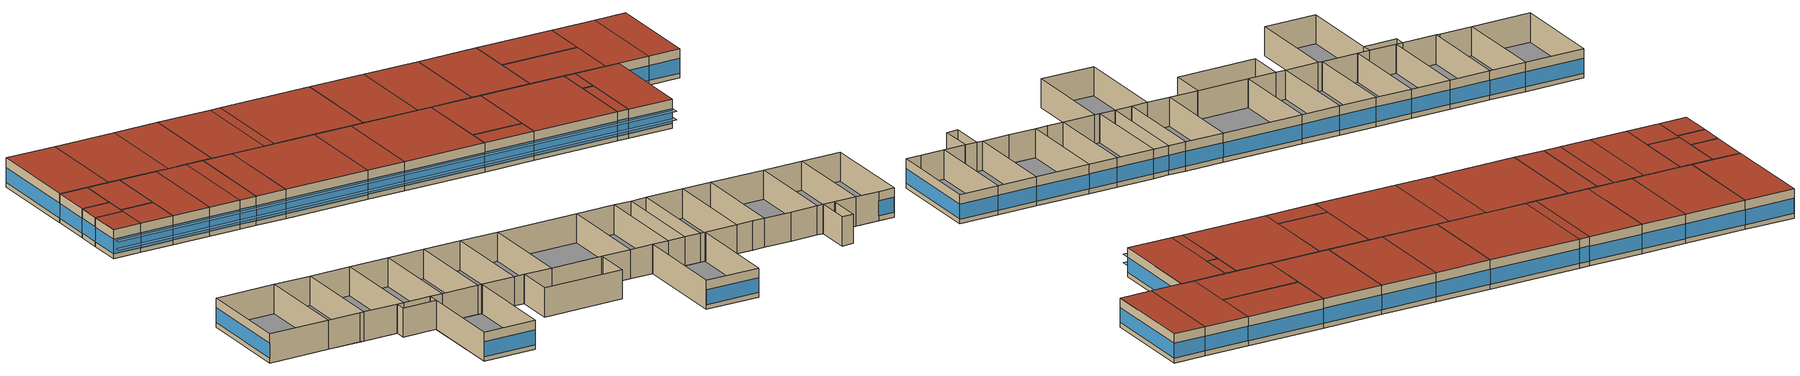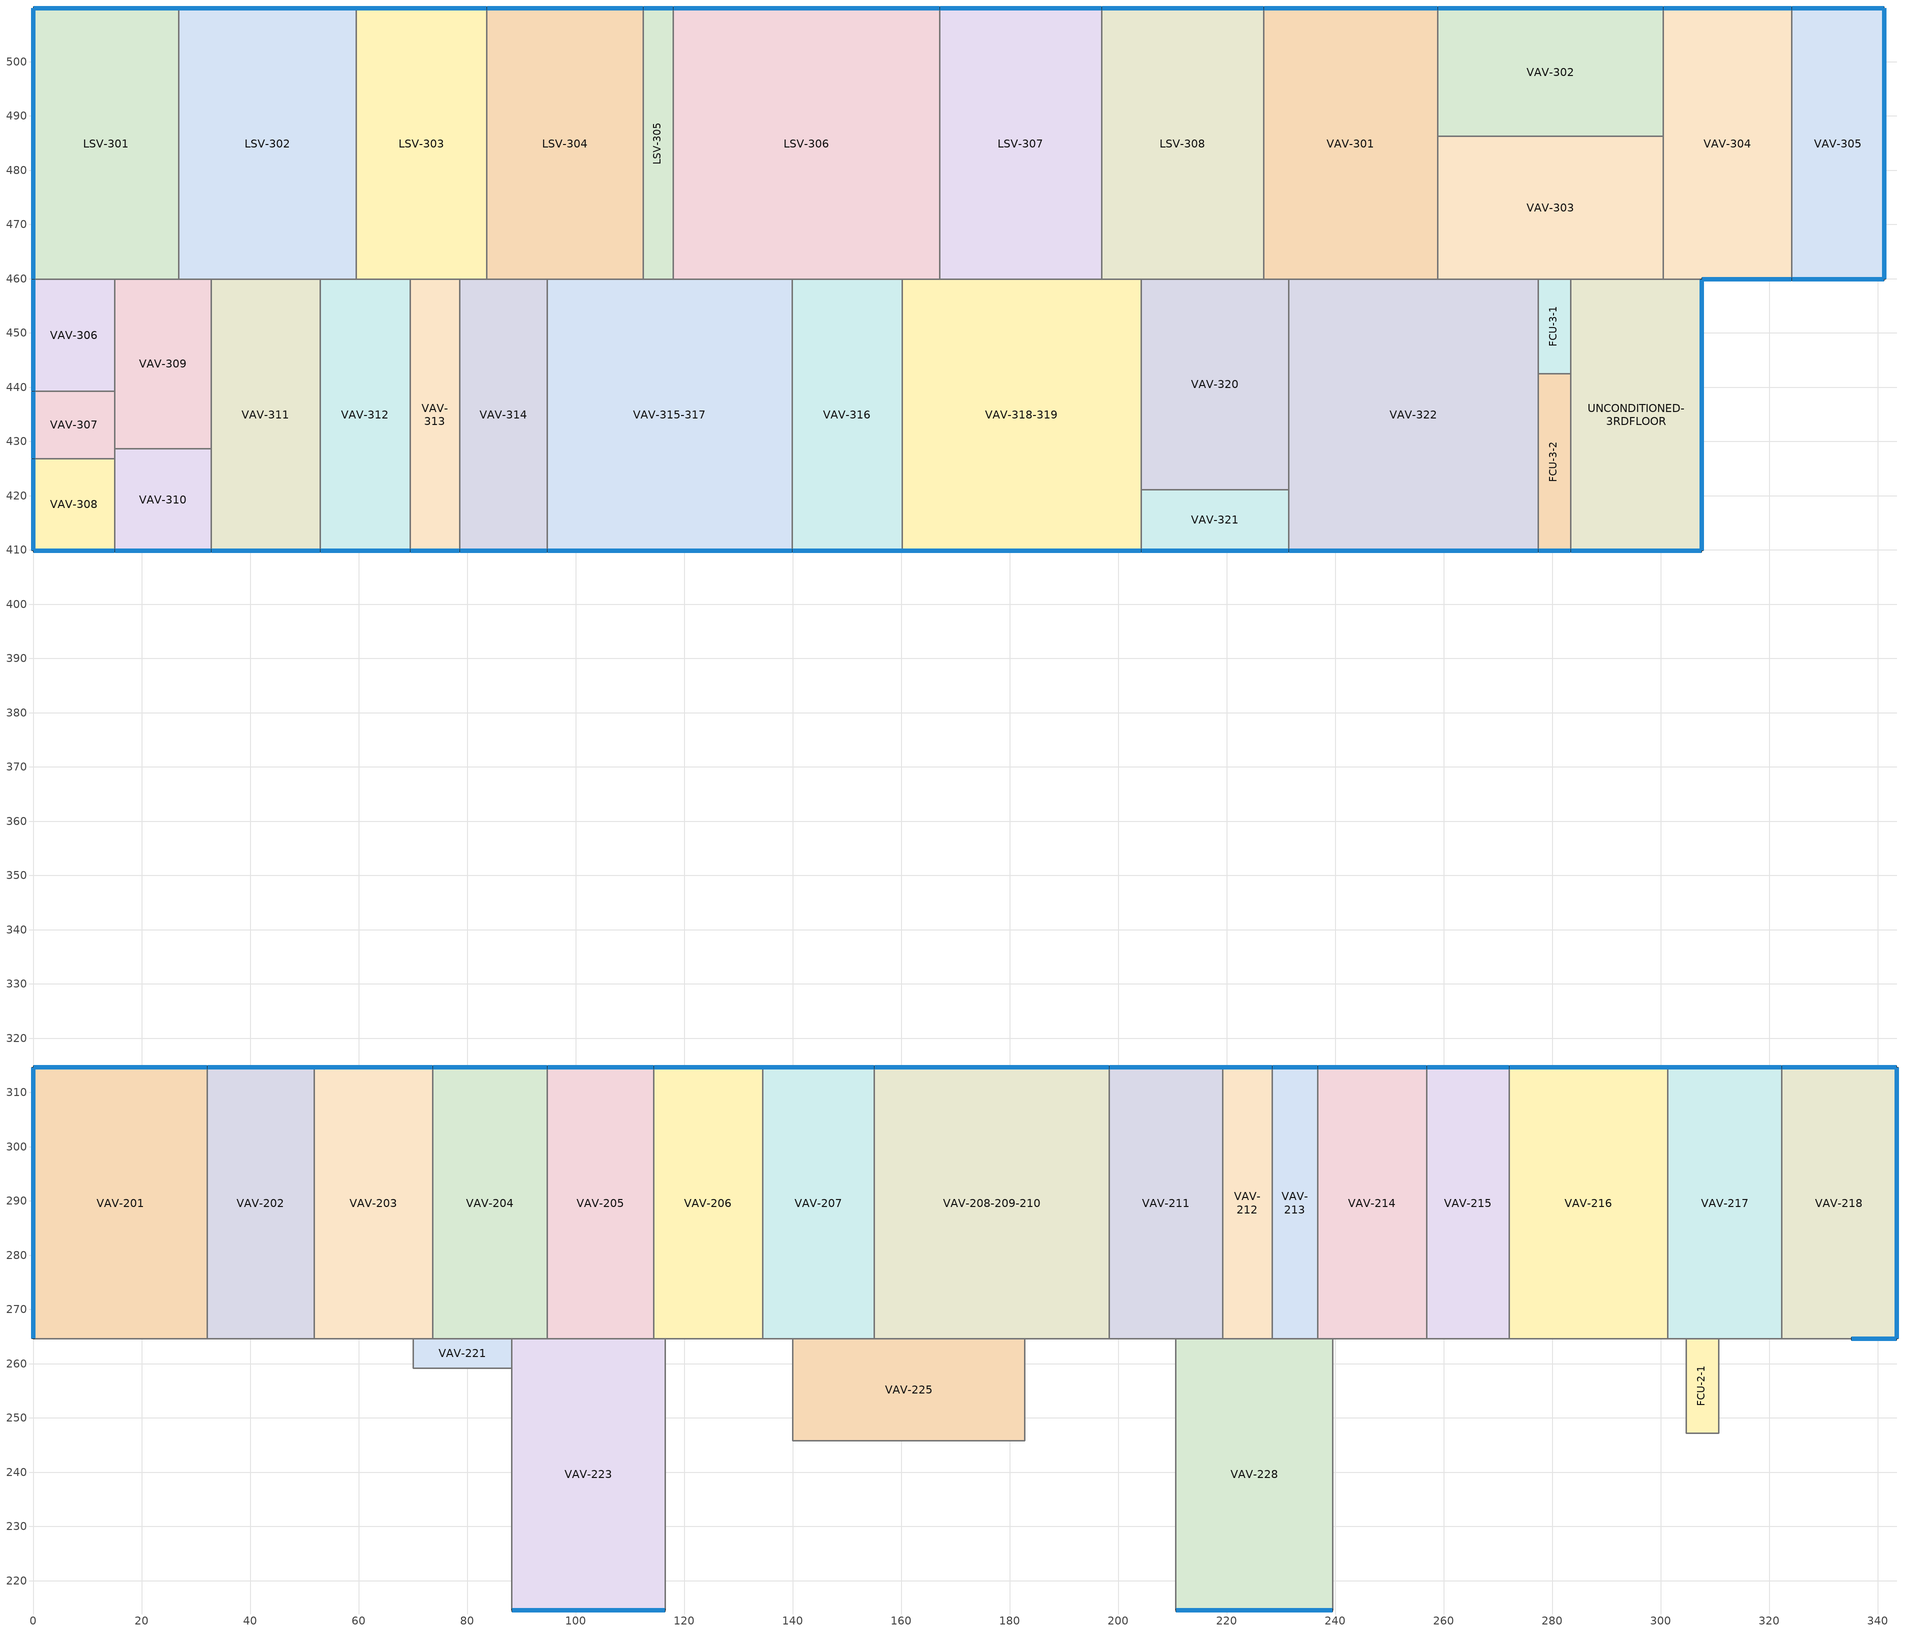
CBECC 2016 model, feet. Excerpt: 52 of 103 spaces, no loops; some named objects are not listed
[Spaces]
FCU-2-1
 floor inside (TypicalFloorInterior): 310.66,264.6 310.66,247.21 304.65,247.21 304.65,264.6 z0
 wall to UNCONDIITONED-2NDFLOOR (MetalFrameWallInterior): 310.66,247.21 310.66,264.6 z0:15
 wall to FCU-2-2 (MetalFrameWallInterior): 304.65,247.21 310.66,247.21 z0:15
 wall to VAV-231 (MetalFrameWallInterior): 304.65,264.6 304.65,247.21 z0:15
 wall to VAV-217 (MetalFrameWallInterior): 310.66,264.6 304.65,264.6 z0:15
VAV-217
 floor inside (TypicalFloorInterior): 322.28,314.6 322.28,264.6 301.3,264.6 301.3,314.6 z0
 wall outside (MetalFrameWallU062): 322.28,314.6 301.3,314.6 z0:15
 wall to UNCONDIITONED-2NDFLOOR (MetalFrameWallInterior): 310.66,264.6 322.28,264.6 z0:15
 wall to VAV-216 (MetalFrameWallInterior): 301.3,314.6 301.3,264.6 z0:15
 wall to VAV-218 (MetalFrameWallInterior): 322.28,264.6 322.28,314.6 z0:15
 wall to VAV-231 (MetalFrameWallInterior): 301.3,264.6 304.65,264.6 z0:15
 window (SB70XL on Clear U28 SHGC027): 322.2,314.6 301.39,314.6 z2.49:10.11
VAV-218
 floor inside (TypicalFloorInterior): 343.45,314.6 343.45,264.6 322.28,264.6 322.28,314.6 z0
 wall outside (MetalFrameWallU062): 335.1,264.6 343.45,264.6 343.45,314.6 322.28,314.6 z0:15
 wall to UNCONDIITONED-2NDFLOOR (MetalFrameWallInterior): 322.28,264.6 335.1,264.6 z0:15
 window (SB70XL on Clear U28 SHGC027): 343.37,314.6 322.36,314.6 z2.49:10.11; 343.45,264.68 343.45,314.51 z2.49:10.08; 335.19,264.6 343.37,264.6 z2.49:10.21
VAV-201
 floor inside (TypicalFloorInterior): 32.07,314.6 32.07,264.6 0,264.6 0,314.6 z0
 wall outside (MetalFrameWallU062): 32.07,314.6 0,314.6 0,264.6 z0:15
 wall to VAV-202 (MetalFrameWallInterior): 32.07,264.6 32.07,314.6 z0:15
 wall to VAV-219 (MetalFrameWallInterior): 0,264.6 32.07,264.6 z0:15
 window (SB70XL on Clear U28 SHGC027): 31.98,314.6 0.08,314.6 z2.49:10.09; 0,314.51 0,264.68 z2.49:10.08
VAV-202
 floor inside (TypicalFloorInterior): 51.73,314.6 51.73,264.6 32.07,264.6 32.07,314.6 z0
 wall outside (MetalFrameWallU062): 51.73,314.6 32.07,314.6 z0:15
 wall to VAV-203 (MetalFrameWallInterior): 51.73,264.6 51.73,314.6 z0:15
 wall to VAV-220 (MetalFrameWallInterior): 49.57,264.6 51.73,264.6 z0:15
 wall to VAV-219 (MetalFrameWallInterior): 32.07,264.6 49.57,264.6 z0:15
 window (SB70XL on Clear U28 SHGC027): 51.65,314.6 32.15,314.6 z2.49:10.12
VAV-203
 floor inside (TypicalFloorInterior): 73.64,314.6 73.64,264.6 51.73,264.6 51.73,314.6 z0
 wall outside (MetalFrameWallU062): 73.64,314.6 51.73,314.6 z0:15
 wall to VAV-204 (MetalFrameWallInterior): 73.64,264.6 73.64,314.6 z0:15
 wall to VAV-221 (MetalFrameWallInterior): 70.06,264.6 73.64,264.6 z0:15
 wall to VAV-220 (MetalFrameWallInterior): 51.73,264.6 70.06,264.6 z0:15
 window (SB70XL on Clear U28 SHGC027): 73.56,314.6 51.82,314.6 z2.49:10.11
VAV-204
 floor inside (TypicalFloorInterior): 94.72,314.6 94.72,264.6 73.64,264.6 73.64,314.6 z0
 wall outside (MetalFrameWallU062): 94.72,314.6 73.64,314.6 z0:15
 wall to VAV-205 (MetalFrameWallInterior): 94.72,264.6 94.72,314.6 z0:15
 wall to VAV-223 (MetalFrameWallInterior): 88.22,264.6 94.72,264.6 z0:15
 wall to VAV-221 (MetalFrameWallInterior): 73.64,264.6 88.22,264.6 z0:15
 window (SB70XL on Clear U28 SHGC027): 94.64,314.6 73.73,314.6 z2.49:10.11
VAV-221
 floor inside (TypicalFloorInterior): 88.22,264.6 88.22,259.15 70.06,259.15 70.06,264.6 z0
 wall to VAV-220 (MetalFrameWallInterior): 70.06,264.6 70.06,259.15 z0:15
 wall to VAV-223 (MetalFrameWallInterior): 88.22,259.15 88.22,264.6 z0:15
 wall to VAV-222 (MetalFrameWallInterior): 70.06,259.15 88.22,259.15 z0:15
VAV-205
 floor inside (TypicalFloorInterior): 114.35,314.6 114.35,264.6 94.72,264.6 94.72,314.6 z0
 wall outside (MetalFrameWallU062): 114.35,314.6 94.72,314.6 z0:15
 wall to VAV-206 (MetalFrameWallInterior): 114.35,264.6 114.35,314.6 z0:15
 wall to VAV-223 (MetalFrameWallInterior): 94.72,264.6 114.35,264.6 z0:15
 window (SB70XL on Clear U28 SHGC027): 114.27,314.6 94.81,314.6 z2.49:10.12
VAV-223
 floor inside (TypicalFloorInterior): 116.46,264.6 116.46,214.6 88.22,214.6 88.22,264.6 z0
 wall outside (MetalFrameWallU062): 88.22,214.6 116.46,214.6 z0:15
 wall to VAV-206 (MetalFrameWallInterior): 116.46,264.6 114.35,264.6 z0:15
 wall to VAV-222 (MetalFrameWallInterior): 88.22,259.15 88.22,214.6 z0:15
 wall to VAV-224 (MetalFrameWallInterior): 116.46,214.6 116.46,264.6 z0:15
 window (SB70XL on Clear U28 SHGC027): 88.31,214.6 116.38,214.6 z2.49:10.1
VAV-206
 floor inside (TypicalFloorInterior): 134.41,314.6 134.41,264.6 114.35,264.6 114.35,314.6 z0
 wall outside (MetalFrameWallU062): 134.41,314.6 114.35,314.6 z0:15
 wall to VAV-207 (MetalFrameWallInterior): 134.41,264.6 134.41,314.6 z0:15
 wall to VAV-224 (MetalFrameWallInterior): 116.46,264.6 134.41,264.6 z0:15
 window (SB70XL on Clear U28 SHGC027): 134.32,314.6 114.43,314.6 z2.49:10.12
VAV-207
 floor inside (TypicalFloorInterior): 155.03,314.6 155.03,264.6 134.41,264.6 134.41,314.6 z0
 wall outside (MetalFrameWallU062): 155.03,314.6 134.41,314.6 z0:15
 wall to VAV-208-209-210 (MetalFrameWallInterior): 155.03,264.6 155.03,314.6 z0:15
 wall to VAV-225 (MetalFrameWallInterior): 139.99,264.6 155.03,264.6 z0:15
 wall to VAV-224 (MetalFrameWallInterior): 134.41,264.6 139.99,264.6 z0:15
 window (SB70XL on Clear U28 SHGC027): 154.95,314.6 134.49,314.6 z2.49:10.12
VAV-208-209-210
 floor inside (TypicalFloorInterior): 198.33,314.6 198.33,264.6 155.03,264.6 155.03,314.6 z0
 wall outside (MetalFrameWallU062): 198.33,314.6 155.03,314.6 z0:15
 wall to VAV-211 (MetalFrameWallInterior): 198.33,264.6 198.33,314.6 z0:15
 wall to VAV-227 (MetalFrameWallInterior): 182.74,264.6 198.33,264.6 z0:15
 wall to VAV-225 (MetalFrameWallInterior): 155.03,264.6 182.74,264.6 z0:15
 window (SB70XL on Clear U28 SHGC027): 198.24,314.6 155.12,314.6 z2.49:10.08
VAV-225
 floor inside (TypicalFloorInterior): 182.74,264.6 182.74,245.75 139.99,245.75 139.99,264.6 z0
 wall to VAV-224 (MetalFrameWallInterior): 139.99,264.6 139.99,245.75 z0:15
 wall to VAV-227 (MetalFrameWallInterior): 182.74,245.75 182.74,264.6 z0:15
 wall to VAV-226 (MetalFrameWallInterior): 139.99,245.75 182.74,245.75 z0:15
VAV-211
 floor inside (TypicalFloorInterior): 219.2,314.6 219.2,264.6 198.33,264.6 198.33,314.6 z0
 wall outside (MetalFrameWallU062): 219.2,314.6 198.33,314.6 z0:15
 wall to VAV-212 (MetalFrameWallInterior): 219.2,264.6 219.2,314.6 z0:15
 wall to VAV-228 (MetalFrameWallInterior): 210.61,264.6 219.2,264.6 z0:15
 wall to VAV-227 (MetalFrameWallInterior): 198.33,264.6 210.61,264.6 z0:15
 window (SB70XL on Clear U28 SHGC027): 219.11,314.6 198.41,314.6 z2.49:10.11
VAV-212
 floor inside (TypicalFloorInterior): 228.35,314.6 228.35,264.6 219.2,264.6 219.2,314.6 z0
 wall outside (MetalFrameWallU062): 228.35,314.6 219.2,314.6 z0:15
 wall to VAV-213 (MetalFrameWallInterior): 228.35,264.6 228.35,314.6 z0:15
 wall to VAV-228 (MetalFrameWallInterior): 219.2,264.6 228.35,264.6 z0:15
 window (SB70XL on Clear U28 SHGC027): 228.26,314.6 219.28,314.6 z2.49:10.19
VAV-228
 floor inside (TypicalFloorInterior): 239.47,264.6 239.47,214.6 210.61,214.6 210.61,264.6 z0
 wall outside (MetalFrameWallU062): 210.61,214.6 239.47,214.6 z0:15
 wall to VAV-213 (MetalFrameWallInterior): 236.74,264.6 228.35,264.6 z0:15
 wall to VAV-214 (MetalFrameWallInterior): 239.47,264.6 236.74,264.6 z0:15
 wall to VAV-227 (MetalFrameWallInterior): 210.61,264.6 210.61,214.6 z0:15
 wall to VAV-229 (MetalFrameWallInterior): 239.47,214.6 239.47,264.6 z0:15
 window (SB70XL on Clear U28 SHGC027): 210.7,214.6 239.39,214.6 z2.49:10.1
VAV-213
 floor inside (TypicalFloorInterior): 236.74,314.6 236.74,264.6 228.35,264.6 228.35,314.6 z0
 wall outside (MetalFrameWallU062): 236.74,314.6 228.35,314.6 z0:15
 wall to VAV-214 (MetalFrameWallInterior): 236.74,264.6 236.74,314.6 z0:15
 window (SB70XL on Clear U28 SHGC027): 236.66,314.6 228.43,314.6 z2.49:10.21
VAV-214
 floor inside (TypicalFloorInterior): 256.83,314.6 256.83,264.6 236.74,264.6 236.74,314.6 z0
 wall outside (MetalFrameWallU062): 256.83,314.6 236.74,314.6 z0:15
 wall to VAV-215 (MetalFrameWallInterior): 256.83,264.6 256.83,314.6 z0:15
 wall to VAV-229 (MetalFrameWallInterior): 239.47,264.6 256.83,264.6 z0:15
 window (SB70XL on Clear U28 SHGC027): 256.75,314.6 236.82,314.6 z2.49:10.12
VAV-215
 floor inside (TypicalFloorInterior): 272.07,314.6 272.07,264.6 256.83,264.6 256.83,314.6 z0
 wall outside (MetalFrameWallU062): 272.07,314.6 256.83,314.6 z0:15
 wall to VAV-216 (MetalFrameWallInterior): 272.07,264.6 272.07,314.6 z0:15
 wall to VAV-230 (MetalFrameWallInterior): 265.8,264.6 272.07,264.6 z0:15
 wall to VAV-229 (MetalFrameWallInterior): 256.83,264.6 265.8,264.6 z0:15
 window (SB70XL on Clear U28 SHGC027): 271.99,314.6 256.91,314.6 z2.49:10.14
VAV-216
 floor inside (TypicalFloorInterior): 301.3,314.6 301.3,264.6 272.07,264.6 272.07,314.6 z0
 wall outside (MetalFrameWallU062): 301.3,314.6 272.07,314.6 z0:15
 wall to VAV-231 (MetalFrameWallInterior): 286.9,264.6 301.3,264.6 z0:15
 wall to VAV-230 (MetalFrameWallInterior): 272.07,264.6 286.9,264.6 z0:15
 window (SB70XL on Clear U28 SHGC027): 301.22,314.6 272.16,314.6 z2.49:10.1
FCU-3-1
 floor inside (TypicalFloorInterior): 283.38,459.88 283.38,442.49 277.37,442.49 277.37,459.88 z0
 wall to UNCONDITIONED-3RDFLOOR (MetalFrameWallInterior): 283.38,442.49 283.38,459.88 z0:15
 wall to FCU-3-2 (MetalFrameWallInterior): 277.37,442.49 283.38,442.49 z0:15
 wall to VAV-322 (MetalFrameWallInterior): 277.37,459.88 277.37,442.49 z0:15
 wall to VAV-303 (MetalFrameWallInterior): 283.38,459.88 277.37,459.88 z0:15
 roof outside (FlatNonresWoodFramingAndOtherRoofU034): 283.38,442.49 283.38,459.88 277.37,459.88 277.37,442.49 z15
UNCONDITIONED-3RDFLOOR
 floor inside (TypicalFloorInterior): 307.51,459.88 307.51,409.88 283.38,409.88 283.38,459.88 z0
 wall outside (MetalFrameWallU062): 283.38,409.88 307.51,409.88 307.51,459.88 z0:15
 wall to FCU-3-2 (MetalFrameWallInterior): 283.38,442.49 283.38,409.88 z0:15
 wall to VAV-303 (MetalFrameWallInterior): 300.42,459.88 283.38,459.88 z0:15
 wall to VAV-304 (MetalFrameWallInterior): 307.51,459.88 300.42,459.88 z0:15
 window (SB70XL on Clear U28 SHGC027): 283.46,409.88 307.42,409.88 z2.49:10.11; 307.51,409.96 307.51,459.8 z2.49:10.08
 roof outside (FlatNonresWoodFramingAndOtherRoofU034): 307.51,409.88 307.51,459.88 283.38,459.88 283.38,409.88 z15
FCU-3-2
 floor inside (TypicalFloorInterior): 283.38,442.49 283.38,409.88 277.37,409.88 277.37,442.49 z0
 wall outside (MetalFrameWallU062): 277.37,409.88 283.38,409.88 z0:15
 wall to VAV-322 (MetalFrameWallInterior): 277.37,442.49 277.37,409.88 z0:15
 window (SB70XL on Clear U28 SHGC027): 277.45,409.88 283.29,409.88 z2.49:10.27
 roof outside (FlatNonresWoodFramingAndOtherRoofU034): 283.38,409.88 283.38,442.49 277.37,442.49 277.37,409.88 z15
VAV-322
 floor inside (TypicalFloorInterior): 277.37,459.88 277.37,409.88 231.41,409.88 231.41,459.88 z0
 wall outside (MetalFrameWallU062): 231.41,409.88 277.37,409.88 z0:15
 wall to VAV-301 (MetalFrameWallInterior): 258.84,459.88 231.41,459.88 z0:15
 wall to VAV-303 (MetalFrameWallInterior): 277.37,459.88 258.84,459.88 z0:15
 wall to VAV-320 (MetalFrameWallInterior): 231.41,459.88 231.41,421.1 z0:15
 wall to VAV-321 (MetalFrameWallInterior): 231.41,421.1 231.41,409.88 z0:15
 window (SB70XL on Clear U28 SHGC027): 231.49,409.88 277.28,409.88 z2.49:10.08
 roof outside (FlatNonresWoodFramingAndOtherRoofU034): 277.37,409.88 277.37,459.88 231.41,459.88 231.41,409.88 z15
VAV-303
 floor inside (TypicalFloorInterior): 300.42,486.23 300.42,459.88 258.84,459.88 258.84,486.23 z0
 wall to VAV-301 (MetalFrameWallInterior): 258.84,486.23 258.84,459.88 z0:15
 wall to VAV-302 (MetalFrameWallInterior): 300.42,486.23 258.84,486.23 z0:15
 wall to VAV-304 (MetalFrameWallInterior): 300.42,459.88 300.42,486.23 z0:15
 roof outside (FlatNonresWoodFramingAndOtherRoofU034): 300.42,459.88 300.42,486.23 258.84,486.23 258.84,459.88 z15
LSV-301
 floor inside (TypicalFloorInterior): 26.76,509.88 26.76,459.88 0,459.88 0,509.88 z0
 wall outside (MetalFrameWallU062): 26.76,509.88 0,509.88 0,459.88 z0:15
 wall to LSV-302 (MetalFrameWallInterior): 26.76,459.88 26.76,509.88 z0:15
 wall to VAV-309 (MetalFrameWallInterior): 15.01,459.88 26.76,459.88 z0:15
 wall to VAV-306 (MetalFrameWallInterior): 0,459.88 15.01,459.88 z0:15
 window (SB70XL on Clear U28 SHGC027): 26.68,509.88 0.08,509.88 z2.49:10.1; 0,509.8 0,459.96 z2.49:10.08
 roof outside (FlatNonresWoodFramingAndOtherRoofU034): 26.76,459.88 26.76,509.88 0,509.88 0,459.88 z15
LSV-302
 floor inside (TypicalFloorInterior): 59.57,509.88 59.57,459.88 26.76,459.88 26.76,509.88 z0
 wall outside (MetalFrameWallU062): 59.57,509.88 26.76,509.88 z0:15
 wall to LSV-303 (MetalFrameWallInterior): 59.57,459.88 59.57,509.88 z0:15
 wall to VAV-312 (MetalFrameWallInterior): 52.85,459.88 59.57,459.88 z0:15
 wall to VAV-311 (MetalFrameWallInterior): 32.76,459.88 52.85,459.88 z0:15
 wall to VAV-309 (MetalFrameWallInterior): 26.76,459.88 32.76,459.88 z0:15
 window (SB70XL on Clear U28 SHGC027): 59.48,509.88 26.85,509.88 z2.49:10.09
 roof outside (FlatNonresWoodFramingAndOtherRoofU034): 59.57,459.88 59.57,509.88 26.76,509.88 26.76,459.88 z15
VAV-309
 floor inside (TypicalFloorInterior): 32.76,459.88 32.76,428.65 15.01,428.65 15.01,459.88 z0
 wall to VAV-306 (MetalFrameWallInterior): 15.01,459.88 15.01,439.23 z0:15
 wall to VAV-307 (MetalFrameWallInterior): 15.01,439.23 15.01,428.65 z0:15
 wall to VAV-311 (MetalFrameWallInterior): 32.76,428.65 32.76,459.88 z0:15
 wall to VAV-310 (MetalFrameWallInterior): 15.01,428.65 32.76,428.65 z0:15
 roof outside (FlatNonresWoodFramingAndOtherRoofU034): 32.76,428.65 32.76,459.88 15.01,459.88 15.01,428.65 z15
VAV-306
 floor inside (TypicalFloorInterior): 15.01,459.88 15.01,439.23 0,439.23 0,459.88 z0
 wall outside (MetalFrameWallU062): 0,459.88 0,439.23 z0:15
 wall to VAV-307 (MetalFrameWallInterior): 0,439.23 15.01,439.23 z0:15
 window (SB70XL on Clear U28 SHGC027): 0,459.8 0,439.31 z2.49:10.11
 roof outside (FlatNonresWoodFramingAndOtherRoofU034): 15.01,439.23 15.01,459.88 0,459.88 0,439.23 z15
LSV-303
 floor inside (TypicalFloorInterior): 83.55,509.88 83.55,459.88 59.57,459.88 59.57,509.88 z0
 wall outside (MetalFrameWallU062): 83.55,509.88 59.57,509.88 z0:15
 wall to LSV-304 (MetalFrameWallInterior): 83.55,459.88 83.55,509.88 z0:15
 wall to VAV-314 (MetalFrameWallInterior): 78.57,459.88 83.55,459.88 z0:15
 wall to VAV-313 (MetalFrameWallInterior): 69.44,459.88 78.57,459.88 z0:15
 wall to VAV-312 (MetalFrameWallInterior): 59.57,459.88 69.44,459.88 z0:15
 window (SB70XL on Clear U28 SHGC027): 83.46,509.88 59.65,509.88 z2.49:10.11
 roof outside (FlatNonresWoodFramingAndOtherRoofU034): 83.55,459.88 83.55,509.88 59.57,509.88 59.57,459.88 z15
VAV-312
 floor inside (TypicalFloorInterior): 69.44,459.88 69.44,409.88 52.85,409.88 52.85,459.88 z0
 wall outside (MetalFrameWallU062): 52.85,409.88 69.44,409.88 z0:15
 wall to VAV-311 (MetalFrameWallInterior): 52.85,459.88 52.85,409.88 z0:15
 wall to VAV-313 (MetalFrameWallInterior): 69.44,409.88 69.44,459.88 z0:15
 window (SB70XL on Clear U28 SHGC027): 52.93,409.88 69.35,409.88 z2.49:10.13
 roof outside (FlatNonresWoodFramingAndOtherRoofU034): 69.44,409.88 69.44,459.88 52.85,459.88 52.85,409.88 z15
VAV-311
 floor inside (TypicalFloorInterior): 52.85,459.88 52.85,409.88 32.76,409.88 32.76,459.88 z0
 wall outside (MetalFrameWallU062): 32.76,409.88 52.85,409.88 z0:15
 wall to VAV-310 (MetalFrameWallInterior): 32.76,428.65 32.76,409.88 z0:15
 window (SB70XL on Clear U28 SHGC027): 32.84,409.88 52.77,409.88 z2.49:10.12
 roof outside (FlatNonresWoodFramingAndOtherRoofU034): 52.85,409.88 52.85,459.88 32.76,459.88 32.76,409.88 z15
LSV-304
 floor inside (TypicalFloorInterior): 112.45,509.88 112.45,459.88 83.55,459.88 83.55,509.88 z0
 wall outside (MetalFrameWallU062): 112.45,509.88 83.55,509.88 z0:15
 wall to LSV-305 (MetalFrameWallInterior): 112.45,459.88 112.45,509.88 z0:15
 wall to VAV-315-317 (MetalFrameWallInterior): 94.75,459.88 112.45,459.88 z0:15
 wall to VAV-314 (MetalFrameWallInterior): 83.55,459.88 94.75,459.88 z0:15
 window (SB70XL on Clear U28 SHGC027): 112.37,509.88 83.63,509.88 z2.49:10.1
 roof outside (FlatNonresWoodFramingAndOtherRoofU034): 112.45,459.88 112.45,509.88 83.55,509.88 83.55,459.88 z15
VAV-314
 floor inside (TypicalFloorInterior): 94.75,459.88 94.75,409.88 78.57,409.88 78.57,459.88 z0
 wall outside (MetalFrameWallU062): 78.57,409.88 94.75,409.88 z0:15
 wall to VAV-313 (MetalFrameWallInterior): 78.57,459.88 78.57,409.88 z0:15
 wall to VAV-315-317 (MetalFrameWallInterior): 94.75,409.88 94.75,459.88 z0:15
 window (SB70XL on Clear U28 SHGC027): 78.65,409.88 94.67,409.88 z2.49:10.13
 roof outside (FlatNonresWoodFramingAndOtherRoofU034): 94.75,409.88 94.75,459.88 78.57,459.88 78.57,409.88 z15
VAV-313
 floor inside (TypicalFloorInterior): 78.57,459.88 78.57,409.88 69.44,409.88 69.44,459.88 z0
 wall outside (MetalFrameWallU062): 69.44,409.88 78.57,409.88 z0:15
 window (SB70XL on Clear U28 SHGC027): 69.52,409.88 78.49,409.88 z2.49:10.19
 roof outside (FlatNonresWoodFramingAndOtherRoofU034): 78.57,409.88 78.57,459.88 69.44,459.88 69.44,409.88 z15
LSV-305
 floor inside (TypicalFloorInterior): 117.96,509.88 117.96,459.88 112.45,459.88 112.45,509.88 z0
 wall outside (MetalFrameWallU062): 117.96,509.88 112.45,509.88 z0:15
 wall to LSV-306 (MetalFrameWallInterior): 117.96,459.88 117.96,509.88 z0:15
 wall to VAV-315-317 (MetalFrameWallInterior): 112.45,459.88 117.96,459.88 z0:15
 window (SB70XL on Clear U28 SHGC027): 117.87,509.88 112.54,509.88 z2.49:10.29
 roof outside (FlatNonresWoodFramingAndOtherRoofU034): 117.96,459.88 117.96,509.88 112.45,509.88 112.45,459.88 z15
VAV-315-317
 floor inside (TypicalFloorInterior): 139.85,459.88 139.85,409.88 94.75,409.88 94.75,459.88 z0
 wall outside (MetalFrameWallU062): 94.75,409.88 139.85,409.88 z0:15
 wall to LSV-306 (MetalFrameWallInterior): 139.85,459.88 117.96,459.88 z0:15
 wall to VAV-316 (MetalFrameWallInterior): 139.85,409.88 139.85,459.88 z0:15
 window (SB70XL on Clear U28 SHGC027): 94.83,409.88 139.77,409.88 z2.49:10.08
 roof outside (FlatNonresWoodFramingAndOtherRoofU034): 139.85,409.88 139.85,459.88 94.75,459.88 94.75,409.88 z15
LSV-306
 floor inside (TypicalFloorInterior): 167.05,509.88 167.05,459.88 117.96,459.88 117.96,509.88 z0
 wall outside (MetalFrameWallU062): 167.05,509.88 117.96,509.88 z0:15
 wall to LSV-307 (MetalFrameWallInterior): 167.05,459.88 167.05,509.88 z0:15
 wall to VAV-318-319 (MetalFrameWallInterior): 160.12,459.88 167.05,459.88 z0:15
 wall to VAV-316 (MetalFrameWallInterior): 139.85,459.88 160.12,459.88 z0:15
 window (SB70XL on Clear U28 SHGC027): 166.97,509.88 118.04,509.88 z2.49:10.08
 roof outside (FlatNonresWoodFramingAndOtherRoofU034): 167.05,459.88 167.05,509.88 117.96,509.88 117.96,459.88 z15
LSV-307
 floor inside (TypicalFloorInterior): 196.95,509.88 196.95,459.88 167.05,459.88 167.05,509.88 z0
 wall outside (MetalFrameWallU062): 196.95,509.88 167.05,509.88 z0:15
 wall to LSV-308 (MetalFrameWallInterior): 196.95,459.88 196.95,509.88 z0:15
 wall to VAV-318-319 (MetalFrameWallInterior): 167.05,459.88 196.95,459.88 z0:15
 window (SB70XL on Clear U28 SHGC027): 196.87,509.88 167.14,509.88 z2.49:10.1
 roof outside (FlatNonresWoodFramingAndOtherRoofU034): 196.95,459.88 196.95,509.88 167.05,509.88 167.05,459.88 z15
VAV-318-319
 floor inside (TypicalFloorInterior): 204.19,459.88 204.19,409.88 160.12,409.88 160.12,459.88 z0
 wall outside (MetalFrameWallU062): 160.12,409.88 204.19,409.88 z0:15
 wall to LSV-308 (MetalFrameWallInterior): 204.19,459.88 196.95,459.88 z0:15
 wall to VAV-316 (MetalFrameWallInterior): 160.12,459.88 160.12,409.88 z0:15
 wall to VAV-320 (MetalFrameWallInterior): 204.19,421.1 204.19,459.88 z0:15
 wall to VAV-321 (MetalFrameWallInterior): 204.19,409.88 204.19,421.1 z0:15
 window (SB70XL on Clear U28 SHGC027): 160.21,409.88 204.11,409.88 z2.49:10.08
 roof outside (FlatNonresWoodFramingAndOtherRoofU034): 204.19,409.88 204.19,459.88 160.12,459.88 160.12,409.88 z15
VAV-316
 floor inside (TypicalFloorInterior): 160.12,459.88 160.12,409.88 139.85,409.88 139.85,459.88 z0
 wall outside (MetalFrameWallU062): 139.85,409.88 160.12,409.88 z0:15
 window (SB70XL on Clear U28 SHGC027): 139.94,409.88 160.04,409.88 z2.49:10.12
 roof outside (FlatNonresWoodFramingAndOtherRoofU034): 160.12,409.88 160.12,459.88 139.85,459.88 139.85,409.88 z15
LSV-308
 floor inside (TypicalFloorInterior): 226.77,509.88 226.77,459.88 196.95,459.88 196.95,509.88 z0
 wall outside (MetalFrameWallU062): 226.77,509.88 196.95,509.88 z0:15
 wall to VAV-301 (MetalFrameWallInterior): 226.77,459.88 226.77,509.88 z0:15
 wall to VAV-320 (MetalFrameWallInterior): 204.19,459.88 226.77,459.88 z0:15
 window (SB70XL on Clear U28 SHGC027): 226.69,509.88 197.03,509.88 z2.49:10.1
 roof outside (FlatNonresWoodFramingAndOtherRoofU034): 226.77,459.88 226.77,509.88 196.95,509.88 196.95,459.88 z15
VAV-301
 floor inside (TypicalFloorInterior): 258.84,509.88 258.84,459.88 226.77,459.88 226.77,509.88 z0
 wall outside (MetalFrameWallU062): 258.84,509.88 226.77,509.88 z0:15
 wall to VAV-302 (MetalFrameWallInterior): 258.84,486.23 258.84,509.88 z0:15
 wall to VAV-320 (MetalFrameWallInterior): 226.77,459.88 231.41,459.88 z0:15
 window (SB70XL on Clear U28 SHGC027): 258.75,509.88 226.85,509.88 z2.49:10.09
 roof outside (FlatNonresWoodFramingAndOtherRoofU034): 258.84,459.88 258.84,509.88 226.77,509.88 226.77,459.88 z15
VAV-320
 floor inside (TypicalFloorInterior): 231.41,459.88 231.41,421.1 204.19,421.1 204.19,459.88 z0
 wall to VAV-321 (MetalFrameWallInterior): 204.19,421.1 231.41,421.1 z0:15
 roof outside (FlatNonresWoodFramingAndOtherRoofU034): 231.41,421.1 231.41,459.88 204.19,459.88 204.19,421.1 z15
VAV-304
 floor inside (TypicalFloorInterior): 324.13,509.88 324.13,459.88 300.42,459.88 300.42,509.88 z0
 wall outside (MetalFrameWallU062): 324.13,509.88 300.42,509.88 / 307.51,459.88 324.13,459.88 z0:15
 wall to VAV-302 (MetalFrameWallInterior): 300.42,509.88 300.42,486.23 z0:15
 wall to VAV-305 (MetalFrameWallInterior): 324.13,459.88 324.13,509.88 z0:15
 window (SB70XL on Clear U28 SHGC027): 324.05,509.88 300.5,509.88 z2.49:10.11; 307.59,459.88 324.05,459.88 z2.49:10.13
 roof outside (FlatNonresWoodFramingAndOtherRoofU034): 324.13,459.88 324.13,509.88 300.42,509.88 300.42,459.88 z15
VAV-302
 floor inside (TypicalFloorInterior): 300.42,509.88 300.42,486.23 258.84,486.23 258.84,509.88 z0
 wall outside (MetalFrameWallU062): 300.42,509.88 258.84,509.88 z0:15
 window (SB70XL on Clear U28 SHGC027): 300.33,509.88 258.92,509.88 z2.49:10.08
 roof outside (FlatNonresWoodFramingAndOtherRoofU034): 300.42,486.23 300.42,509.88 258.84,509.88 258.84,486.23 z15
VAV-305
 floor inside (TypicalFloorInterior): 341.17,509.88 341.17,459.88 324.13,459.88 324.13,509.88 z0
 wall outside (MetalFrameWallU062): 324.13,459.88 341.17,459.88 341.17,509.88 324.13,509.88 z0:15
 window (SB70XL on Clear U28 SHGC027): 341.09,509.88 324.21,509.88 / 324.21,459.88 341.09,459.88 z2.49:10.13; 341.17,459.96 341.17,509.8 z2.49:10.08
 roof outside (FlatNonresWoodFramingAndOtherRoofU034): 341.17,459.88 341.17,509.88 324.13,509.88 324.13,459.88 z15
VAV-307
 floor inside (TypicalFloorInterior): 15.01,439.23 15.01,426.81 0,426.81 0,439.23 z0
 wall outside (MetalFrameWallU062): 0,439.23 0,426.81 z0:15
 wall to VAV-310 (MetalFrameWallInterior): 15.01,426.81 15.01,428.65 z0:15
 wall to VAV-308 (MetalFrameWallInterior): 0,426.81 15.01,426.81 z0:15
 window (SB70XL on Clear U28 SHGC027): 0,439.14 0,426.9 z2.49:10.16
 roof outside (FlatNonresWoodFramingAndOtherRoofU034): 15.01,426.81 15.01,439.23 0,439.23 0,426.81 z15
VAV-310
 floor inside (TypicalFloorInterior): 32.76,428.65 32.76,409.88 15.01,409.88 15.01,428.65 z0
 wall outside (MetalFrameWallU062): 15.01,409.88 32.76,409.88 z0:15
 wall to VAV-308 (MetalFrameWallInterior): 15.01,426.81 15.01,409.88 z0:15
 window (SB70XL on Clear U28 SHGC027): 15.09,409.88 32.68,409.88 z2.49:10.13
 roof outside (FlatNonresWoodFramingAndOtherRoofU034): 32.76,409.88 32.76,428.65 15.01,428.65 15.01,409.88 z15
VAV-308
 floor inside (TypicalFloorInterior): 15.01,426.81 15.01,409.88 0,409.88 0,426.81 z0
 wall outside (MetalFrameWallU062): 0,426.81 0,409.88 15.01,409.88 z0:15
 window (SB70XL on Clear U28 SHGC027): 0,426.73 0,409.96 z2.49:10.13; 0.08,409.88 14.93,409.88 z2.49:10.14
 roof outside (FlatNonresWoodFramingAndOtherRoofU034): 15.01,409.88 15.01,426.81 0,426.81 0,409.88 z15
VAV-321
 floor inside (TypicalFloorInterior): 231.41,421.1 231.41,409.88 204.19,409.88 204.19,421.1 z0
 wall outside (MetalFrameWallU062): 204.19,409.88 231.41,409.88 z0:15
 window (SB70XL on Clear U28 SHGC027): 204.28,409.88 231.32,409.88 z2.49:10.1
 roof outside (FlatNonresWoodFramingAndOtherRoofU034): 231.41,409.88 231.41,421.1 204.19,421.1 204.19,409.88 z15
shading: 307.42,405.88,10.11 307.42,409.88,10.11 0.08,409.88,10.14 0.08,405.88,10.14; 307.42,405.88,5.79 307.42,409.88,5.79 0.08,409.88,5.82 0.08,405.88,5.82
[Proj]
Santa Rosa Junior College - STEM Building: StAddress=1501 Mendocino Avenue; City=Santa Rosa; ZipCode=95401; DocAuthName=Ken Takakahashi; DocAuthCompany=Integral Group; DocAuthAddress=427 13th Street; DocAuthCity=Oakland; DocAuthState=CA; DocAuthZipCode=94612; DocAuthPhone=5106632070; MechDsgnrName=John McDonald; MechDsgnrCompany=Integral Group; MechDsgnrAddress=427 13th Street; MechDsgnrCity=Oakland; MechDsgnrState=CA; MechDsgnrZipCode=94612; MechDsgnrPhone=5106632070; MechDsgnrType=Engineer; NarrativeDetails=The building uses the district condenser water loop as the source for the water source heat pump to provide heating and cooling to the building. The district condenser water loop was modeled with a condenser water loop with a zero power cooling tower as the heat rejection for the water source heat pump. The heating is provided with a condenser water boiler with the efficiency to match the TDV of the high efficiency water source heat pump with heat recovery.; CompPathDHW=Prescriptive; CompPathLtg=Prescriptive; LtgOutdrComp=Yes; ComplexHVACMandComp=Yes; ElecMandComp=Yes; NRCIEnv01E=1; NRCAEnv02F=1; NRCILti01E=1; NRCALti02A=1; NRCALti03A=1; NRCIMch01E=1; NRCIPlb01E=1; NRCIElc01E=1; NRCILto01E=1; NRCALto02A=1; NRCAPrc12F=1
[Bldg]
SRJC STEM Building: BldgAz=0
[Mat]
Name | CodeCat | CodeItem
Air - Metal Wall Framing - 16 or 24 in. OC | Air | Air - Metal Wall Framing - 16 or 24 in. OC
Carpet - 3/4 in. | Finish Materials | Carpet - 3/4 in.
Compliance Insulation R13.99 | Insulation Board | Compliance Insulation R13.99
Compliance Insulation R28.63 | Insulation Board | Compliance Insulation R28.63
Concrete - 140 lb/ft3 - 4 in. | Concrete | Concrete - 140 lb/ft3 - 4 in.
Gypsum Board - 1/2 in. | Bldg Board and Siding | Gypsum Board - 1/2 in.
Gypsum Board - 5/8 in. | Bldg Board and Siding | Gypsum Board - 5/8 in.
Metal Deck - 1/16 in. | Bldg Board and Siding | Metal Deck - 1/16 in.
Metal Standing Seam - 1/16 in. | Roofing | Metal Standing Seam - 1/16 in.
Stucco - 7/8 in. | Plastering Materials | Stucco - 7/8 in.
[ConsAssm]
Name | MatRef | BuiltUpRoof
FlatNonresWoodFramingAndOtherRoofU034 | ( Metal Standing Seam - 1/16 in., Compliance Insulation R28.63 ) | 0
MetalFrameWallInterior | ( Gypsum Board - 5/8 in., Air - Metal Wall Framing - 16 or 24 in. OC, Gypsum Board - 5/8 in. )
MetalFrameWallU062 | ( Stucco - 7/8 in., Compliance Insulation R13.99, Air - Metal Wall Framing - 16 or 24 in. OC, Gypsum Board - 1/2 in. )
TypicalFloorInterior | ( Metal Deck - 1/16 in., Concrete - 140 lb/ft3 - 4 in., Carpet - 3/4 in. )
[FenCons]
SB70XL on Clear U28 SHGC027: FenProdType=FixedWindow; CertificationMthd=NFRCRated; SHGC=0.287; UFactor=0.457; VT=0.64; ShdgCred=0
[Story]
Building Story 2; Building Story 3
[Spc] IntLPDReg=0.799; PriSide100PctControlled=1; SHWFluidSegRef=SHWS
Name | Story | ThrmlZnRef | Vol | SpcFunc | CondgType
FCU-2-1 | Building Story 2 | FCU 2-1 Zone | 1567.54 | Electrical, Mechanical, Telephone Rooms
VAV-201 | Building Story 2 | VAV 201 Zone | 24049.1 | Corridors, Restrooms, Stairs, and Support Areas
VAV-202 | Building Story 2 | VAV 202 Zone | 14751.6 | Classrooms, Lecture, Training, Vocational Areas
VAV-203 | Building Story 2 | VAV 203 Zone | 16432.8 | Classrooms, Lecture, Training, Vocational Areas
VAV-204 | Building Story 2 | VAV 204 Zone | 15810.1 | Classrooms, Lecture, Training, Vocational Areas
VAV-205 | Building Story 2 | VAV 205 Zone | 14718.8 | Classrooms, Lecture, Training, Vocational Areas
VAV-206 | Building Story 2 | VAV 206 Zone | 15043.4 | Classrooms, Lecture, Training, Vocational Areas
VAV-207 | Building Story 2 | VAV 207 Zone | 15468.3 | Classrooms, Lecture, Training, Vocational Areas
VAV-208-209-210 | Building Story 2 | VAV 208 209 210 Zone | 32471.8 | Classrooms, Lecture, Training, Vocational Areas
VAV-211 | Building Story 2 | VAV 211 Zone | 15651 | Classrooms, Lecture, Training, Vocational Areas
VAV-212 | Building Story 2 | VAV 212 Zone | 6864.69 | Convention, Conference, Multipurpose and Meeting Center Areas
VAV-213 | Building Story 2 | VAV 213 Zone | 6295.12 | Office (250 square feet in floor area or less)
VAV-214 | Building Story 2 | VAV 214 Zone | 15065.6 | Corridors, Restrooms, Stairs, and Support Areas
VAV-215 | Building Story 2 | VAV 215 Zone | 11434.3 | Convention, Conference, Multipurpose and Meeting Center Areas
VAV-216 | Building Story 2 | VAV 216 Zone | 21920.8 | Corridors, Restrooms, Stairs, and Support Areas
VAV-217 | Building Story 2 | VAV 217 Zone | 15732.5 | Classrooms, Lecture, Training, Vocational Areas
VAV-218 | Building Story 2 | VAV 218 Zone | 15880.8 | Classrooms, Lecture, Training, Vocational Areas
VAV-221 | Building Story 2 | VAV 221 Zone | 1483.48 | Office (250 square feet in floor area or less)
VAV-223 | Building Story 2 | VAV 223 Zone | 21181.2 | Laboratory, Scientific
VAV-225 | Building Story 2 | VAV 225 Zone | 12082.1 | Laboratory, Scientific
VAV-228 | Building Story 2 | VAV 228 Zone | 21645.2 | Laboratory, Scientific
FCU-3-1 | Building Story 3 | FCU 3-1 Zone | 1567.54 | Electrical, Mechanical, Telephone Rooms
FCU-3-2 | Building Story 3 | FCU 3-2 Zone | 2939.93 | Electrical, Mechanical, Telephone Rooms
LSV-301 | Building Story 3 | LSV 301 Zone | 20073.2 | Laboratory, Scientific
LSV-302 | Building Story 3 | LSV 302 Zone | 24601.7 | Laboratory, Scientific
LSV-303 | Building Story 3 | LSV 303 Zone | 17983.9 | Laboratory, Scientific
LSV-304 | Building Story 3 | LSV 304 Zone | 21680.3 | Classrooms, Lecture, Training, Vocational Areas
LSV-305 | Building Story 3 | LSV 305 Zone | 4128.55 | Classrooms, Lecture, Training, Vocational Areas
LSV-306 | Building Story 3 | LSV 306 Zone | 36821.5 | Laboratory, Scientific
LSV-307 | Building Story 3 | LSV 307 Zone | 22424.7 | Laboratory, Scientific
LSV-308 | Building Story 3 | LSV 308 Zone | 22364.1 | Laboratory, Scientific
UNCONDITIONED-3RDFLOOR | Building Story 3 | UNCONDITIONED_3RDFLOOR | 18097.4 | Unoccupied-Exclude from Gross Floor Area | IndirectlyConditioned
VAV-301 | Building Story 3 | VAV 301 Zone | 24049.1 | Corridors, Restrooms, Stairs, and Support Areas
VAV-302 | Building Story 3 | VAV 302 Zone | 14751.6 | Classrooms, Lecture, Training, Vocational Areas
VAV-303 | Building Story 3 | VAV 303 Zone | 16432.8 | Classrooms, Lecture, Training, Vocational Areas
VAV-304 | Building Story 3 | VAV 304 Zone | 17786.2 | Classrooms, Lecture, Training, Vocational Areas
VAV-305 | Building Story 3 | VAV 305 Zone | 12779.8 | Office (Greater than 250 square feet in floor area)
VAV-306 | Building Story 3 | VAV 306 Zone | 4650.54 | Convention, Conference, Multipurpose and Meeting Center Areas
VAV-307 | Building Story 3 | VAV 307 Zone | 2795.13 | Convention, Conference, Multipurpose and Meeting Center Areas
VAV-308 | Building Story 3 | VAV 308 Zone | 3812.82 | Office (Greater than 250 square feet in floor area)
VAV-309 | Building Story 3 | VAV 309 Zone | 8314.65 | Corridors, Restrooms, Stairs, and Support Areas
VAV-310 | Building Story 3 | VAV 310 Zone | 4996.59 | Convention, Conference, Multipurpose and Meeting Center Areas
VAV-311 | Building Story 3 | VAV 311 Zone | 15068.8 | Corridors, Restrooms, Stairs, and Support Areas
VAV-312 | Building Story 3 | VAV 312 Zone | 12439.9 | Corridors, Restrooms, Stairs, and Support Areas
VAV-313 | Building Story 3 | VAV 313 Zone | 6848.23 | Office (Greater than 250 square feet in floor area)
VAV-314 | Building Story 3 | VAV 314 Zone | 12136.7 | Corridors, Restrooms, Stairs, and Support Areas
VAV-315-317 | Building Story 3 | VAV 315 317 Zone | 33826.1 | Classrooms, Lecture, Training, Vocational Areas
VAV-316 | Building Story 3 | VAV 316 Zone | 15201.5 | Laboratory, Scientific
VAV-318-319 | Building Story 3 | VAV 318 319 Zone | 33052.6 | Classrooms, Lecture, Training, Vocational Areas
VAV-320 | Building Story 3 | VAV 320 Zone | 15832 | Corridors, Restrooms, Stairs, and Support Areas
VAV-321 | Building Story 3 | VAV 321 Zone | 4579.96 | Office (Greater than 250 square feet in floor area)
VAV-322 | Building Story 3 | VAV 322 Zone | 34469.4 | Corridors, Restrooms, Stairs, and Support Areas
[ThrmlZn]
Name | Type | PriAirCondgSysRef | VentSysRef | VentSrc | VentCtrlMthd | VentSpecMthd | ExhSysRef
VAV 201 Zone; VAV 202 Zone; VAV 203 Zone; VAV 204 Zone; VAV 205 Zone; VAV 206 Zone; VAV 207 Zone; VAV 211 Zone; VAV 213 Zone; VAV 214 Zone; VAV 216 Zone; VAV 217 Zone; VAV 218 Zone; VAV 221 Zone; VAV 301 Zone; VAV 302 Zone; VAV 303 Zone; VAV 304 Zone; VAV 305 Zone; VAV 308 Zone; VAV 309 Zone; VAV 311 Zone; VAV 312 Zone; VAV 313 Zone; VAV 321 Zone; VAV 322 Zone; LSV 304 Zone; LSV 305 Zone | Conditioned | AHU-1/2 | AHU-1/2 | Forced | Fixed | Maximum
VAV 208 209 210 Zone; VAV 212 Zone; VAV 215 Zone; VAV 306 Zone; VAV 307 Zone; VAV 310 Zone | Conditioned | AHU-1/2 | AHU-1/2 | Forced | CO2Sensors | Maximum
VAV 223 Zone | Conditioned | AHU-3/4 |  | Forced | Fixed | Maximum | EF-1 2 3
VAV 225 Zone; VAV 228 Zone; VAV 316 Zone; LSV 307 Zone; LSV 308 Zone | Conditioned | AHU-3/4 | AHU-3/4 | Forced | Fixed | Maximum | EF-1 2 3
VAV 314 Zone; VAV 315 317 Zone; VAV 318 319 Zone; VAV 320 Zone | Conditioned | AHU-3/4 | AHU-3/4 | Forced | Fixed | Maximum
LSV 301 Zone; LSV 302 Zone; LSV 303 Zone; LSV 306 Zone | Conditioned | AHU-1/2 | AHU-1/2 | Forced | Fixed | Maximum | EF-1 2 3
FCU 2-1 Zone |  | FCU 2-1
FCU 3-1 Zone |  | FCU 3-1
FCU 3-2 Zone |  | FCU 3-2
UNCONDITIONED_3RDFLOOR | Unconditioned |  |  | None
